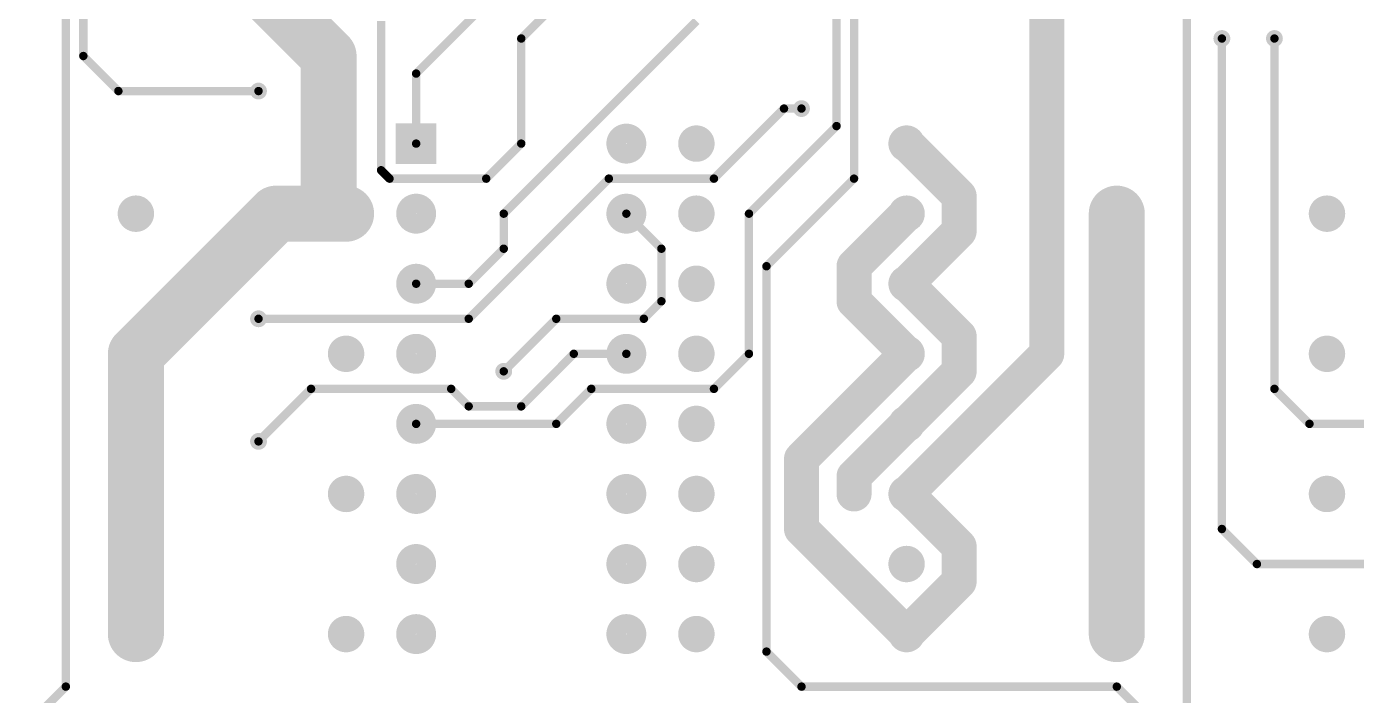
# Model space of a CAD drawing. Extents: x 0.24 to 7.39, y 0.21 to 4.62.
# Drawn here: x 3.94 to 5.838, y 2.034 to 2.988 of the extents above; entities that cross this region are included whole.
import ezdxf

# ---------------------------------------------------------------- set-up
doc = ezdxf.new("R2010")
doc.units = 0

msp = doc.modelspace()

# ---------------------------------------------------------------- linework, layer by layer
at = {"layer": 'BOT'}
for points, const_width in [([(5.121, 2.771), (5.121, 4.046)], 0.012), ([(5.096, 3.946), (5.096, 2.846)], 0.012), ([(3.996, 3.571), (3.996, 2.046)], 0.012), ([(4.021, 2.946), (4.021, 3.296)], 0.012), ([(4.371, 2.946), (4.221, 3.096)], 0.08), ([(5.396, 2.521), (5.396, 3.121)], 0.05), ([(4.646, 2.971), (4.796, 3.121)], 0.012), ([(4.496, 2.921), (4.621, 3.046)], 0.012), ([(5.596, 2.021), (5.596, 3.021)], 0.012), ([(4.446, 2.996), (4.446, 2.783)], 0.012), ([(4.896, 2.996), (4.621, 2.721)], 0.012), ([(4.371, 2.721), (4.371, 2.946)], 0.08), ([(4.646, 2.821), (4.646, 2.971)], 0.012), ([(5.646, 2.971), (5.646, 2.271)], 0.012), ([(5.646, 2.971), (5.646, 2.271)], 0.012), ([(5.721, 2.471), (5.721, 2.971)], 0.012), ([(5.721, 2.971), (5.721, 2.471)], 0.012), ([(4.071, 2.896), (4.021, 2.946)], 0.012), ([(4.496, 2.821), (4.496, 2.921)], 0.012), ([(4.271, 2.896), (4.071, 2.896)], 0.012), ([(5.021, 2.871), (4.921, 2.771)], 0.012), ([(5.046, 2.871), (5.021, 2.871)], 0.012), ([(5.096, 2.846), (4.971, 2.721)], 0.012), ([(5.196, 2.821), (5.271, 2.746)], 0.05), ([(4.596, 2.771), (4.646, 2.821)], 0.012), ([(4.446, 2.783), (4.458, 2.771)], 0.012), ([(4.458, 2.771), (4.596, 2.771)], 0.012), ([(4.771, 2.771), (4.571, 2.571)], 0.012), ([(4.921, 2.771), (4.771, 2.771)], 0.012), ([(4.996, 2.646), (5.121, 2.771)], 0.012), ([(4.296, 2.721), (4.146, 2.571)], 0.08), ([(4.371, 2.721), (4.296, 2.721)], 0.08), ([(4.396, 2.721), (4.371, 2.721)], 0.08), ([(4.396, 2.721), (4.371, 2.721)], 0.08), ([(5.271, 2.746), (5.271, 2.696)], 0.05), ([(5.496, 2.521), (5.496, 2.721)], 0.08), ([(5.196, 2.721), (5.121, 2.646)], 0.05), ([(4.621, 2.721), (4.621, 2.671)], 0.012), ([(4.796, 2.721), (4.846, 2.671)], 0.012), ([(4.971, 2.721), (4.971, 2.521)], 0.012), ([(5.271, 2.696), (5.196, 2.621)], 0.05), ([(4.621, 2.671), (4.571, 2.621)], 0.012), ([(4.846, 2.671), (4.846, 2.596)], 0.012), ([(5.121, 2.646), (5.121, 2.596)], 0.05), ([(4.996, 2.096), (4.996, 2.646)], 0.012), ([(5.196, 2.621), (5.271, 2.546)], 0.05), ([(4.571, 2.621), (4.496, 2.621)], 0.012), ([(5.121, 2.596), (5.196, 2.521)], 0.05), ([(4.146, 2.571), (4.096, 2.521)], 0.08), ([(4.096, 2.521), (4.146, 2.571)], 0.08), ([(4.846, 2.596), (4.821, 2.571)], 0.012), ([(4.571, 2.571), (4.271, 2.571)], 0.012), ([(4.696, 2.571), (4.621, 2.496)], 0.012), ([(4.821, 2.571), (4.696, 2.571)], 0.012), ([(5.271, 2.546), (5.271, 2.496)], 0.05), ([(4.096, 2.321), (4.096, 2.521)], 0.08), ([(5.196, 2.521), (5.046, 2.371)], 0.05), ([(5.196, 2.321), (5.396, 2.521)], 0.05), ([(5.496, 2.321), (5.496, 2.521)], 0.08), ([(4.646, 2.446), (4.721, 2.521)], 0.012), ([(4.721, 2.521), (4.796, 2.521)], 0.012), ([(4.971, 2.521), (4.921, 2.471)], 0.012), ([(5.271, 2.496), (5.196, 2.421)], 0.05), ([(4.271, 2.396), (4.346, 2.471)], 0.012), ([(4.346, 2.471), (4.546, 2.471)], 0.012), ([(4.546, 2.471), (4.571, 2.446)], 0.012), ([(4.746, 2.471), (4.696, 2.421)], 0.012), ([(4.921, 2.471), (4.746, 2.471)], 0.012), ([(5.771, 2.421), (5.721, 2.471)], 0.012), ([(5.721, 2.471), (5.771, 2.421)], 0.012), ([(4.571, 2.446), (4.646, 2.446)], 0.012), ([(5.121, 2.346), (5.196, 2.421)], 0.05), ([(4.696, 2.421), (4.496, 2.421)], 0.012), ([(5.896, 2.421), (5.771, 2.421)], 0.012), ([(5.771, 2.421), (5.896, 2.421)], 0.012), ([(5.046, 2.371), (5.046, 2.271)], 0.05), ([(4.096, 2.121), (4.096, 2.321)], 0.08), ([(5.121, 2.321), (5.121, 2.346)], 0.05), ([(5.496, 2.121), (5.496, 2.321)], 0.08), ([(5.196, 2.321), (5.271, 2.246)], 0.05), ([(5.046, 2.271), (5.196, 2.121)], 0.05), ([(5.271, 2.246), (5.271, 2.196)], 0.05), ([(5.646, 2.271), (5.696, 2.221)], 0.012), ([(5.646, 2.271), (5.696, 2.221)], 0.012), ([(5.271, 2.196), (5.196, 2.121)], 0.05), ([(5.696, 2.221), (5.896, 2.221)], 0.012), ([(5.696, 2.221), (5.896, 2.221)], 0.012), ([(5.046, 2.046), (4.996, 2.096)], 0.012), ([(3.996, 2.046), (3.946, 1.996)], 0.012), ([(5.496, 2.046), (5.046, 2.046)], 0.012), ([(5.546, 1.996), (5.496, 2.046)], 0.012)]:
    msp.add_lwpolyline(points, dxfattribs=dict(at, const_width=const_width))
for points, const_width in [([(4.351, 2.946, 1), (4.391, 2.946, 1)], 0.04), ([(4.351, 2.946, 1), (4.391, 2.946, 1)], 0.04), ([(5.64, 2.971, 1), (5.652, 2.971, 1)], 0.012), ([(5.64, 2.971, 1), (5.652, 2.971, 1)], 0.012), ([(5.715, 2.971, 1), (5.727, 2.971, 1)], 0.012), ([(5.715, 2.971, 1), (5.727, 2.971, 1)], 0.012), ([(4.643, 2.971, 1), (4.649, 2.971, 1)], 0.006), ([(4.643, 2.971, 1), (4.649, 2.971, 1)], 0.006), ([(5.643, 2.971, 1), (5.649, 2.971, 1)], 0.006), ([(5.643, 2.971, 1), (5.649, 2.971, 1)], 0.006), ([(5.718, 2.971, 1), (5.724, 2.971, 1)], 0.006), ([(5.718, 2.971, 1), (5.724, 2.971, 1)], 0.006), ([(4.018, 2.946, 1), (4.024, 2.946, 1)], 0.006), ([(4.018, 2.946, 1), (4.024, 2.946, 1)], 0.006), ([(4.493, 2.921, 1), (4.499, 2.921, 1)], 0.006), ([(4.493, 2.921, 1), (4.499, 2.921, 1)], 0.006), ([(4.265, 2.896, 1), (4.277, 2.896, 1)], 0.012), ([(4.068, 2.896, 1), (4.074, 2.896, 1)], 0.006), ([(4.068, 2.896, 1), (4.074, 2.896, 1)], 0.006), ([(4.268, 2.896, 1), (4.274, 2.896, 1)], 0.006), ([(5.018, 2.871, 1), (5.024, 2.871, 1)], 0.006), ([(5.018, 2.871, 1), (5.024, 2.871, 1)], 0.006), ([(5.04, 2.871, 1), (5.052, 2.871, 1)], 0.012), ([(5.043, 2.871, 1), (5.049, 2.871, 1)], 0.006), ([(4.782, 2.821, 1), (4.81, 2.821, 1)], 0.029), ([(4.883, 2.821, 1), (4.909, 2.821, 1)], 0.026), ([(5.093, 2.846, 1), (5.099, 2.846, 1)], 0.006), ([(5.093, 2.846, 1), (5.099, 2.846, 1)], 0.006), ([(5.183, 2.821, 1), (5.209, 2.821, 1)], 0.026), ([(5.1835, 2.821, 1), (5.2085, 2.821, 1)], 0.025), ([(4.493, 2.821, 1), (4.499, 2.821, 1)], 0.006), ([(4.643, 2.821, 1), (4.649, 2.821, 1)], 0.006), ([(4.643, 2.821, 1), (4.649, 2.821, 1)], 0.006), ([(4.443, 2.783, 1), (4.449, 2.783, 1)], 0.006), ([(4.443, 2.783, 1), (4.449, 2.783, 1)], 0.006), ([(4.455, 2.771, 1), (4.461, 2.771, 1)], 0.006), ([(4.455, 2.771, 1), (4.461, 2.771, 1)], 0.006), ([(4.593, 2.771, 1), (4.599, 2.771, 1)], 0.006), ([(4.593, 2.771, 1), (4.599, 2.771, 1)], 0.006), ([(4.768, 2.771, 1), (4.774, 2.771, 1)], 0.006), ([(4.768, 2.771, 1), (4.774, 2.771, 1)], 0.006), ([(4.918, 2.771, 1), (4.924, 2.771, 1)], 0.006), ([(4.918, 2.771, 1), (4.924, 2.771, 1)], 0.006), ([(5.118, 2.771, 1), (5.124, 2.771, 1)], 0.006), ([(5.118, 2.771, 1), (5.124, 2.771, 1)], 0.006), ([(4.276, 2.721, 1), (4.316, 2.721, 1)], 0.04), ([(4.276, 2.721, 1), (4.316, 2.721, 1)], 0.04), ([(4.351, 2.721, 1), (4.391, 2.721, 1)], 0.04), ([(4.351, 2.721, 1), (4.391, 2.721, 1)], 0.04), ([(4.351, 2.721, 1), (4.391, 2.721, 1)], 0.04), ([(4.351, 2.721, 1), (4.391, 2.721, 1)], 0.04), ([(4.376, 2.721, 1), (4.416, 2.721, 1)], 0.04), ([(4.376, 2.721, 1), (4.416, 2.721, 1)], 0.04), ([(5.2585, 2.746, 1), (5.2835, 2.746, 1)], 0.025), ([(5.2585, 2.746, 1), (5.2835, 2.746, 1)], 0.025), ([(5.476, 2.721, 1), (5.516, 2.721, 1)], 0.04), ([(4.083, 2.721, 1), (4.109, 2.721, 1)], 0.026), ([(4.383, 2.721, 1), (4.409, 2.721, 1)], 0.026), ([(4.482, 2.721, 1), (4.51, 2.721, 1)], 0.029), ([(4.782, 2.721, 1), (4.81, 2.721, 1)], 0.029), ([(4.883, 2.721, 1), (4.909, 2.721, 1)], 0.026), ([(5.183, 2.721, 1), (5.209, 2.721, 1)], 0.026), ([(5.1835, 2.721, 1), (5.2085, 2.721, 1)], 0.025), ([(5.483, 2.721, 1), (5.509, 2.721, 1)], 0.026), ([(5.783, 2.721, 1), (5.809, 2.721, 1)], 0.026), ([(4.618, 2.721, 1), (4.624, 2.721, 1)], 0.006), ([(4.618, 2.721, 1), (4.624, 2.721, 1)], 0.006), ([(4.793, 2.721, 1), (4.799, 2.721, 1)], 0.006), ([(4.968, 2.721, 1), (4.974, 2.721, 1)], 0.006), ([(4.968, 2.721, 1), (4.974, 2.721, 1)], 0.006), ([(5.2585, 2.696, 1), (5.2835, 2.696, 1)], 0.025), ([(5.2585, 2.696, 1), (5.2835, 2.696, 1)], 0.025), ([(4.618, 2.671, 1), (4.624, 2.671, 1)], 0.006), ([(4.618, 2.671, 1), (4.624, 2.671, 1)], 0.006), ([(4.843, 2.671, 1), (4.849, 2.671, 1)], 0.006), ([(4.843, 2.671, 1), (4.849, 2.671, 1)], 0.006), ([(5.1085, 2.646, 1), (5.1335, 2.646, 1)], 0.025), ([(5.1085, 2.646, 1), (5.1335, 2.646, 1)], 0.025), ([(4.482, 2.621, 1), (4.51, 2.621, 1)], 0.029), ([(4.782, 2.621, 1), (4.81, 2.621, 1)], 0.029), ([(4.883, 2.621, 1), (4.909, 2.621, 1)], 0.026), ([(4.993, 2.646, 1), (4.999, 2.646, 1)], 0.006), ([(4.993, 2.646, 1), (4.999, 2.646, 1)], 0.006), ([(5.183, 2.621, 1), (5.209, 2.621, 1)], 0.026), ([(5.1835, 2.621, 1), (5.2085, 2.621, 1)], 0.025), ([(5.1835, 2.621, 1), (5.2085, 2.621, 1)], 0.025), ([(4.493, 2.621, 1), (4.499, 2.621, 1)], 0.006), ([(4.568, 2.621, 1), (4.574, 2.621, 1)], 0.006), ([(4.568, 2.621, 1), (4.574, 2.621, 1)], 0.006), ([(5.1085, 2.596, 1), (5.1335, 2.596, 1)], 0.025), ([(5.1085, 2.596, 1), (5.1335, 2.596, 1)], 0.025), ([(4.126, 2.571, 1), (4.166, 2.571, 1)], 0.04), ([(4.126, 2.571, 1), (4.166, 2.571, 1)], 0.04), ([(4.126, 2.571, 1), (4.166, 2.571, 1)], 0.04), ([(4.843, 2.596, 1), (4.849, 2.596, 1)], 0.006), ([(4.843, 2.596, 1), (4.849, 2.596, 1)], 0.006), ([(4.14, 2.571, 1), (4.152, 2.571, 1)], 0.012), ([(4.265, 2.571, 1), (4.277, 2.571, 1)], 0.012), ([(4.268, 2.571, 1), (4.274, 2.571, 1)], 0.006), ([(4.568, 2.571, 1), (4.574, 2.571, 1)], 0.006), ([(4.568, 2.571, 1), (4.574, 2.571, 1)], 0.006), ([(4.693, 2.571, 1), (4.699, 2.571, 1)], 0.006), ([(4.693, 2.571, 1), (4.699, 2.571, 1)], 0.006), ([(4.818, 2.571, 1), (4.824, 2.571, 1)], 0.006), ([(4.818, 2.571, 1), (4.824, 2.571, 1)], 0.006), ([(5.2585, 2.546, 1), (5.2835, 2.546, 1)], 0.025), ([(5.2585, 2.546, 1), (5.2835, 2.546, 1)], 0.025), ([(4.076, 2.521, 1), (4.116, 2.521, 1)], 0.04), ([(4.076, 2.521, 1), (4.116, 2.521, 1)], 0.04), ([(4.076, 2.521, 1), (4.116, 2.521, 1)], 0.04), ([(4.083, 2.521, 1), (4.109, 2.521, 1)], 0.026), ([(4.383, 2.521, 1), (4.409, 2.521, 1)], 0.026), ([(4.482, 2.521, 1), (4.51, 2.521, 1)], 0.029), ([(4.782, 2.521, 1), (4.81, 2.521, 1)], 0.029), ([(4.883, 2.521, 1), (4.909, 2.521, 1)], 0.026), ([(5.183, 2.521, 1), (5.209, 2.521, 1)], 0.026), ([(5.1835, 2.521, 1), (5.2085, 2.521, 1)], 0.025), ([(5.1835, 2.521, 1), (5.2085, 2.521, 1)], 0.025), ([(5.3835, 2.521, 1), (5.4085, 2.521, 1)], 0.025), ([(5.3835, 2.521, 1), (5.4085, 2.521, 1)], 0.025), ([(5.476, 2.521, 1), (5.516, 2.521, 1)], 0.04), ([(5.476, 2.521, 1), (5.516, 2.521, 1)], 0.04), ([(5.483, 2.521, 1), (5.509, 2.521, 1)], 0.026), ([(5.783, 2.521, 1), (5.809, 2.521, 1)], 0.026), ([(4.718, 2.521, 1), (4.724, 2.521, 1)], 0.006), ([(4.718, 2.521, 1), (4.724, 2.521, 1)], 0.006), ([(4.793, 2.521, 1), (4.799, 2.521, 1)], 0.006), ([(4.968, 2.521, 1), (4.974, 2.521, 1)], 0.006), ([(4.968, 2.521, 1), (4.974, 2.521, 1)], 0.006), ([(4.615, 2.496, 1), (4.627, 2.496, 1)], 0.012), ([(5.2585, 2.496, 1), (5.2835, 2.496, 1)], 0.025), ([(5.2585, 2.496, 1), (5.2835, 2.496, 1)], 0.025), ([(4.618, 2.496, 1), (4.624, 2.496, 1)], 0.006), ([(4.343, 2.471, 1), (4.349, 2.471, 1)], 0.006), ([(4.343, 2.471, 1), (4.349, 2.471, 1)], 0.006), ([(4.543, 2.471, 1), (4.549, 2.471, 1)], 0.006), ([(4.543, 2.471, 1), (4.549, 2.471, 1)], 0.006), ([(4.743, 2.471, 1), (4.749, 2.471, 1)], 0.006), ([(4.743, 2.471, 1), (4.749, 2.471, 1)], 0.006), ([(4.918, 2.471, 1), (4.924, 2.471, 1)], 0.006), ([(4.918, 2.471, 1), (4.924, 2.471, 1)], 0.006), ([(5.718, 2.471, 1), (5.724, 2.471, 1)], 0.006), ([(5.718, 2.471, 1), (5.724, 2.471, 1)], 0.006), ([(5.718, 2.471, 1), (5.724, 2.471, 1)], 0.006), ([(5.718, 2.471, 1), (5.724, 2.471, 1)], 0.006), ([(4.482, 2.421, 1), (4.51, 2.421, 1)], 0.029), ([(4.568, 2.446, 1), (4.574, 2.446, 1)], 0.006), ([(4.568, 2.446, 1), (4.574, 2.446, 1)], 0.006), ([(4.643, 2.446, 1), (4.649, 2.446, 1)], 0.006), ([(4.643, 2.446, 1), (4.649, 2.446, 1)], 0.006), ([(4.782, 2.421, 1), (4.81, 2.421, 1)], 0.029), ([(4.883, 2.421, 1), (4.909, 2.421, 1)], 0.026), ([(5.183, 2.421, 1), (5.209, 2.421, 1)], 0.026), ([(5.1835, 2.421, 1), (5.2085, 2.421, 1)], 0.025), ([(5.1835, 2.421, 1), (5.2085, 2.421, 1)], 0.025), ([(4.493, 2.421, 1), (4.499, 2.421, 1)], 0.006), ([(4.693, 2.421, 1), (4.699, 2.421, 1)], 0.006), ([(4.693, 2.421, 1), (4.699, 2.421, 1)], 0.006), ([(5.768, 2.421, 1), (5.774, 2.421, 1)], 0.006), ([(5.768, 2.421, 1), (5.774, 2.421, 1)], 0.006), ([(5.768, 2.421, 1), (5.774, 2.421, 1)], 0.006), ([(5.768, 2.421, 1), (5.774, 2.421, 1)], 0.006), ([(4.265, 2.396, 1), (4.277, 2.396, 1)], 0.012), ([(4.268, 2.396, 1), (4.274, 2.396, 1)], 0.006), ([(5.0335, 2.371, 1), (5.0585, 2.371, 1)], 0.025), ([(5.0335, 2.371, 1), (5.0585, 2.371, 1)], 0.025), ([(4.076, 2.321, 1), (4.116, 2.321, 1)], 0.04), ([(4.076, 2.321, 1), (4.116, 2.321, 1)], 0.04), ([(5.1085, 2.346, 1), (5.1335, 2.346, 1)], 0.025), ([(5.1085, 2.346, 1), (5.1335, 2.346, 1)], 0.025), ([(5.476, 2.321, 1), (5.516, 2.321, 1)], 0.04), ([(5.476, 2.321, 1), (5.516, 2.321, 1)], 0.04), ([(4.083, 2.321, 1), (4.109, 2.321, 1)], 0.026), ([(4.383, 2.321, 1), (4.409, 2.321, 1)], 0.026), ([(4.482, 2.321, 1), (4.51, 2.321, 1)], 0.029), ([(4.782, 2.321, 1), (4.81, 2.321, 1)], 0.029), ([(4.883, 2.321, 1), (4.909, 2.321, 1)], 0.026), ([(5.1085, 2.321, 1), (5.1335, 2.321, 1)], 0.025), ([(5.183, 2.321, 1), (5.209, 2.321, 1)], 0.026), ([(5.1835, 2.321, 1), (5.2085, 2.321, 1)], 0.025), ([(5.1835, 2.321, 1), (5.2085, 2.321, 1)], 0.025), ([(5.483, 2.321, 1), (5.509, 2.321, 1)], 0.026), ([(5.783, 2.321, 1), (5.809, 2.321, 1)], 0.026), ([(5.115, 2.321, 1), (5.127, 2.321, 1)], 0.012), ([(5.0335, 2.271, 1), (5.0585, 2.271, 1)], 0.025), ([(5.0335, 2.271, 1), (5.0585, 2.271, 1)], 0.025), ([(5.2585, 2.246, 1), (5.2835, 2.246, 1)], 0.025), ([(5.2585, 2.246, 1), (5.2835, 2.246, 1)], 0.025), ([(5.643, 2.271, 1), (5.649, 2.271, 1)], 0.006), ([(5.643, 2.271, 1), (5.649, 2.271, 1)], 0.006), ([(5.643, 2.271, 1), (5.649, 2.271, 1)], 0.006), ([(5.643, 2.271, 1), (5.649, 2.271, 1)], 0.006), ([(4.482, 2.221, 1), (4.51, 2.221, 1)], 0.029), ([(4.782, 2.221, 1), (4.81, 2.221, 1)], 0.029), ([(4.883, 2.221, 1), (4.909, 2.221, 1)], 0.026), ([(5.183, 2.221, 1), (5.209, 2.221, 1)], 0.026), ([(5.2585, 2.196, 1), (5.2835, 2.196, 1)], 0.025), ([(5.2585, 2.196, 1), (5.2835, 2.196, 1)], 0.025), ([(5.693, 2.221, 1), (5.699, 2.221, 1)], 0.006), ([(5.693, 2.221, 1), (5.699, 2.221, 1)], 0.006), ([(5.693, 2.221, 1), (5.699, 2.221, 1)], 0.006), ([(5.693, 2.221, 1), (5.699, 2.221, 1)], 0.006), ([(4.076, 2.121, 1), (4.116, 2.121, 1)], 0.04), ([(4.083, 2.121, 1), (4.109, 2.121, 1)], 0.026), ([(4.383, 2.121, 1), (4.409, 2.121, 1)], 0.026), ([(4.482, 2.121, 1), (4.51, 2.121, 1)], 0.029), ([(4.782, 2.121, 1), (4.81, 2.121, 1)], 0.029), ([(4.883, 2.121, 1), (4.909, 2.121, 1)], 0.026), ([(5.183, 2.121, 1), (5.209, 2.121, 1)], 0.026), ([(5.1835, 2.121, 1), (5.2085, 2.121, 1)], 0.025), ([(5.1835, 2.121, 1), (5.2085, 2.121, 1)], 0.025), ([(5.476, 2.121, 1), (5.516, 2.121, 1)], 0.04), ([(5.483, 2.121, 1), (5.509, 2.121, 1)], 0.026), ([(5.783, 2.121, 1), (5.809, 2.121, 1)], 0.026), ([(4.993, 2.096, 1), (4.999, 2.096, 1)], 0.006), ([(4.993, 2.096, 1), (4.999, 2.096, 1)], 0.006), ([(3.993, 2.046, 1), (3.999, 2.046, 1)], 0.006), ([(3.993, 2.046, 1), (3.999, 2.046, 1)], 0.006), ([(5.043, 2.046, 1), (5.049, 2.046, 1)], 0.006), ([(5.043, 2.046, 1), (5.049, 2.046, 1)], 0.006), ([(5.493, 2.046, 1), (5.499, 2.046, 1)], 0.006), ([(5.493, 2.046, 1), (5.499, 2.046, 1)], 0.006)]:
    msp.add_lwpolyline(points, format="xyb", close=True, dxfattribs=dict(at, const_width=const_width))
msp.add_solid([(4.467, 2.792), (4.525, 2.792), (4.467, 2.85), (4.525, 2.85)], dxfattribs=at)

doc.saveas('drawing.dxf')
